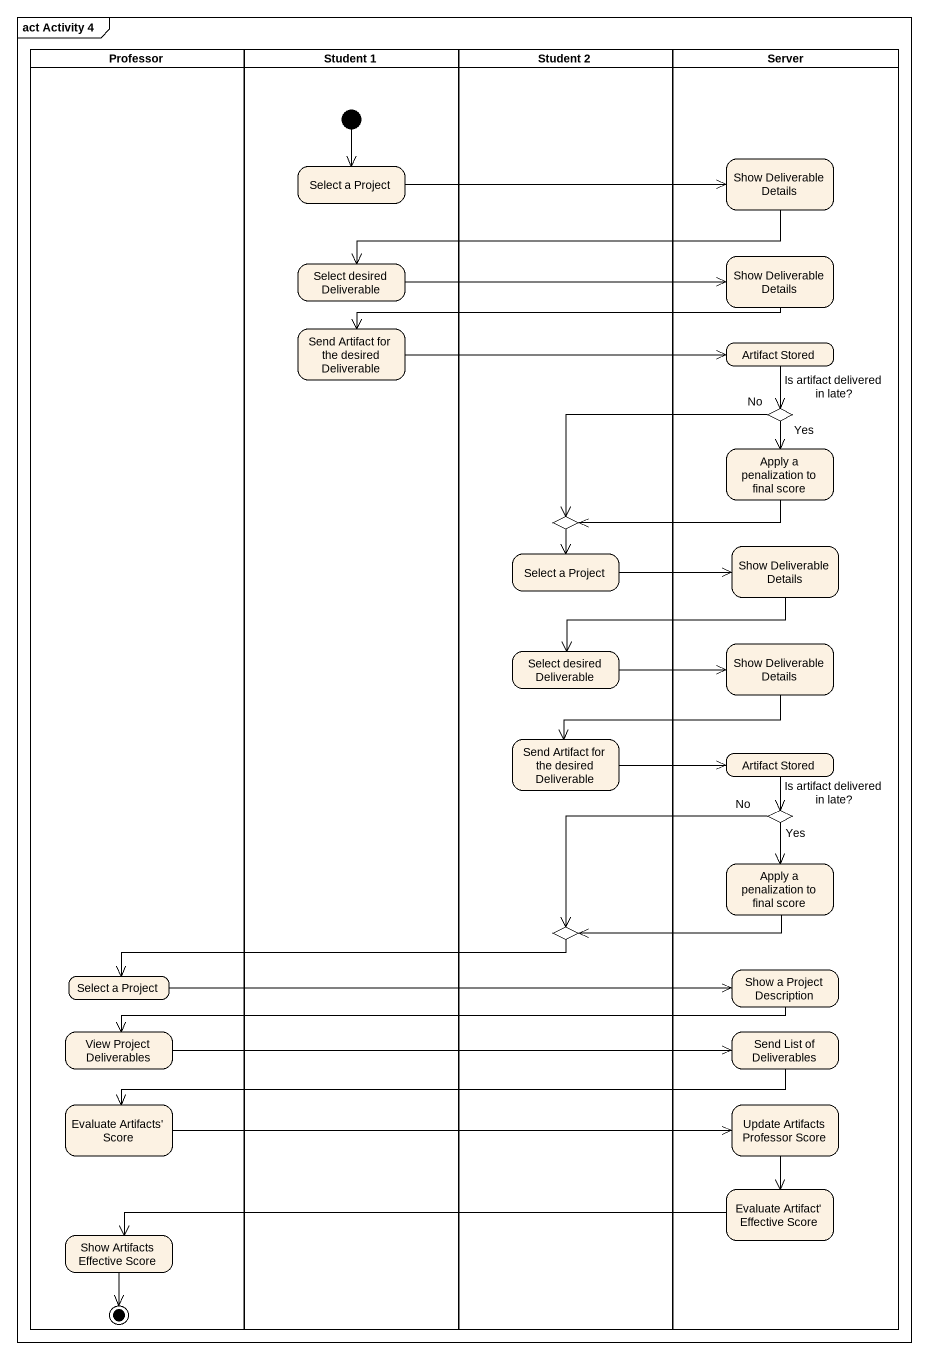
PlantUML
@startuml
mainframe act Activity 4
hide empty description
state Professor <<partition>> {
  state "Select a Project" as Select_a_Project_3
  state "View Project Deliverables" as View_Project_Deliverables
  state "Evaluate Artifacts' Score" as Evaluate_Artifacts_Score
  state "Show Artifacts Effective Score" as Show_Artifacts_Effective
  Show_Artifacts_Effective --> [*]
}
state "Student 1" as Student_1 <<partition>> {
  state "Select a Project" as Select_a_Project
  state "Select desired Deliverable" as Select_desired_Deliverable
  state "Send Artifact for the desired Deliverable" as Send_Artifact_for_the
  [*] --> Select_a_Project
}
state "Student 2" as Student_2 <<partition>> {
  state "Select a Project" as Select_a_Project_2
  state choice2 <<choice>>
  state "Select desired Deliverable" as Select_desired_Deliverable_2
  state "Send Artifact for the desired Deliverable" as Send_Artifact_for_the_2
  state choice4 <<choice>>
}
state Server <<partition>> {
  state "Show Deliverable Details" as Show_Deliverable_Details
  state "Show Deliverable Details" as Show_Deliverable_Details_2
  state "Artifact Stored" as Artifact_Stored
  state choice1 <<choice>>
  state "Apply a penalization to final score" as Apply_a_penalization_to
  state "Show Deliverable Details" as Show_Deliverable_Details_3
  state "Show Deliverable Details" as Show_Deliverable_Details_4
  state "Artifact Stored" as Artifact_Stored_2
  state choice3 <<choice>>
  state "Apply a penalization to final score" as Apply_a_penalization_to_2
  state "Show a Project Description" as Show_a_Project_Description
  state "Send List of Deliverables" as Send_List_of_Deliverables
  state "Update Artifacts Professor Score" as Update_Artifacts_Professor
  state "Evaluate Artifact' Effective Score" as Evaluate_Artifact_Effective
}
Select_a_Project -right-> Show_Deliverable_Details
Show_Deliverable_Details -left-> Select_desired_Deliverable
Select_desired_Deliverable -right-> Show_Deliverable_Details_2
Show_Deliverable_Details_2 -left-> Send_Artifact_for_the
Send_Artifact_for_the -right-> Artifact_Stored
Artifact_Stored --> choice1 : Is artifact delivered in late?
choice1 --> Apply_a_penalization_to : Yes
choice1 -left-> choice2 : No
Apply_a_penalization_to -left-> choice2
Select_a_Project_2 -right-> Show_Deliverable_Details_3
choice2 --> Select_a_Project_2
Show_Deliverable_Details_3 -left-> Select_desired_Deliverable_2
Select_desired_Deliverable_2 -right-> Show_Deliverable_Details_4
Show_Deliverable_Details_4 -left-> Send_Artifact_for_the_2
Send_Artifact_for_the_2 -right-> Artifact_Stored_2
Artifact_Stored_2 --> choice3 : Is artifact delivered in late?
choice3 --> Apply_a_penalization_to_2 : Yes
choice3 -left-> choice4 : No
Apply_a_penalization_to_2 -left-> choice4
choice4 -left-> Select_a_Project_3
Select_a_Project_3 -right-> Show_a_Project_Description
Show_a_Project_Description -left-> View_Project_Deliverables
View_Project_Deliverables -right-> Send_List_of_Deliverables
Send_List_of_Deliverables -left-> Evaluate_Artifacts_Score
Evaluate_Artifacts_Score -right-> Update_Artifacts_Professor
Update_Artifacts_Professor --> Evaluate_Artifact_Effective
Evaluate_Artifact_Effective -left-> Show_Artifacts_Effective
@enduml
